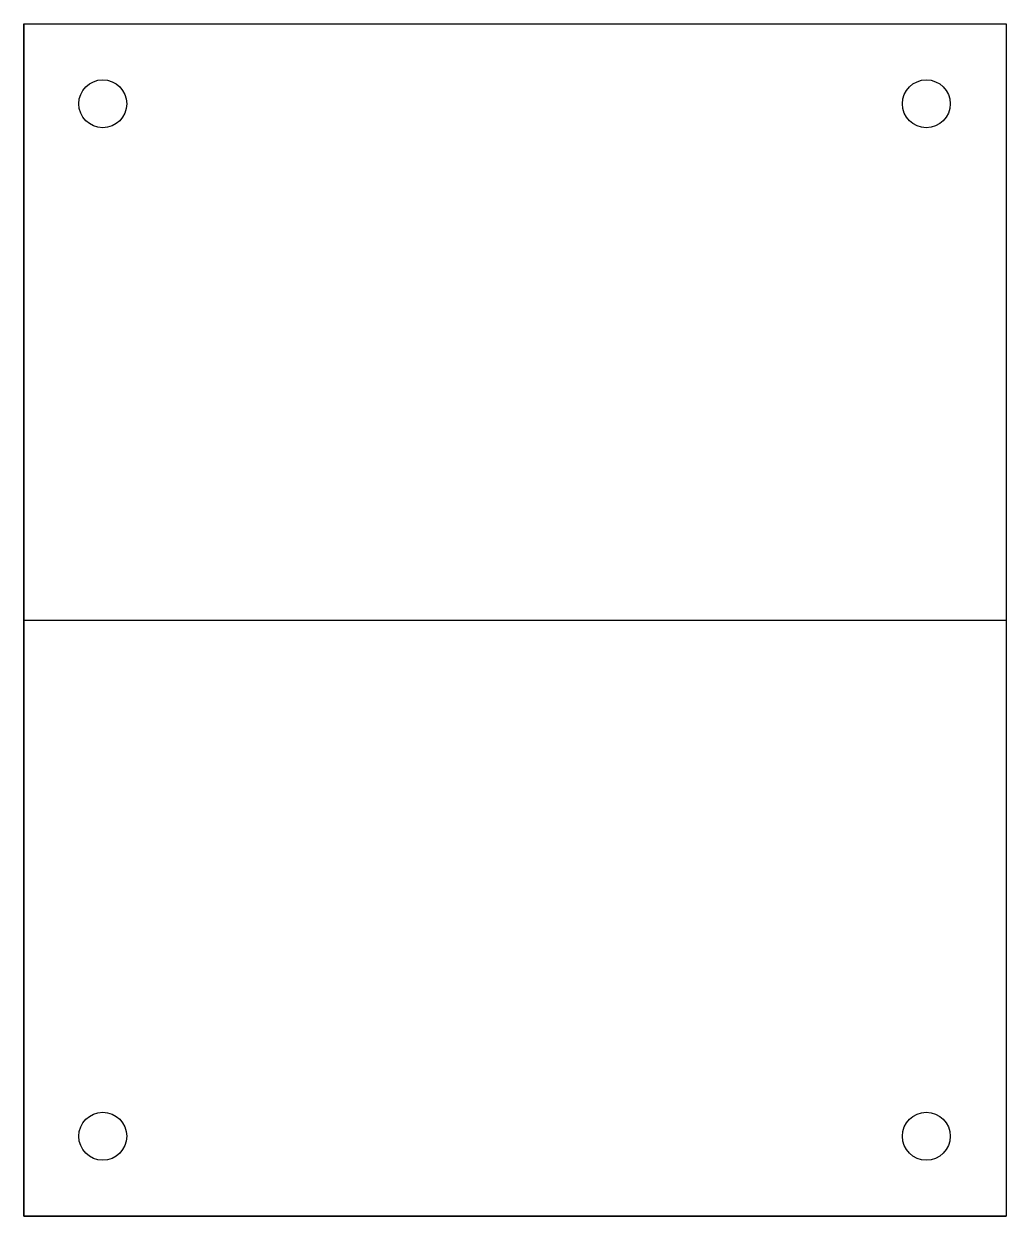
# Model space of a CAD drawing. Header units: millimetres. Extents: x -61 to 62, y 34 to 184.
import ezdxf

# ---------------------------------------------------------------- set-up
doc = ezdxf.new("R2010")
doc.units = ezdxf.units.MM
doc.layers.get('0').update_dxf_attribs({"linetype": 'CONTINUOUS'})

msp = doc.modelspace()

# ---------------------------------------------------------------- linework, layer by layer
for p, q in [((-61.44, 183.5), (-61.44, 34.3)), ((-61.44, 183.5), (61.56, 183.5)), ((61.56, 183.5), (61.56, 34.3)), ((-61.44, 108.9), (61.56, 108.9)), ((-61.44, 34.3), (61.56, 34.3))]:
    msp.add_line(p, q)
msp.add_lwpolyline([(61.56, 183.5), (61.56, 34.3), (-61.44, 34.3), (-61.44, 183.5)], close=True)
for centre in [(-51.56, 173.5), (-51.56, 173.5), (51.56, 173.5), (51.56, 173.5), (-51.56, 44.3), (51.56, 44.3)]:
    msp.add_circle(centre, 3)

doc.saveas('drawing.dxf')
